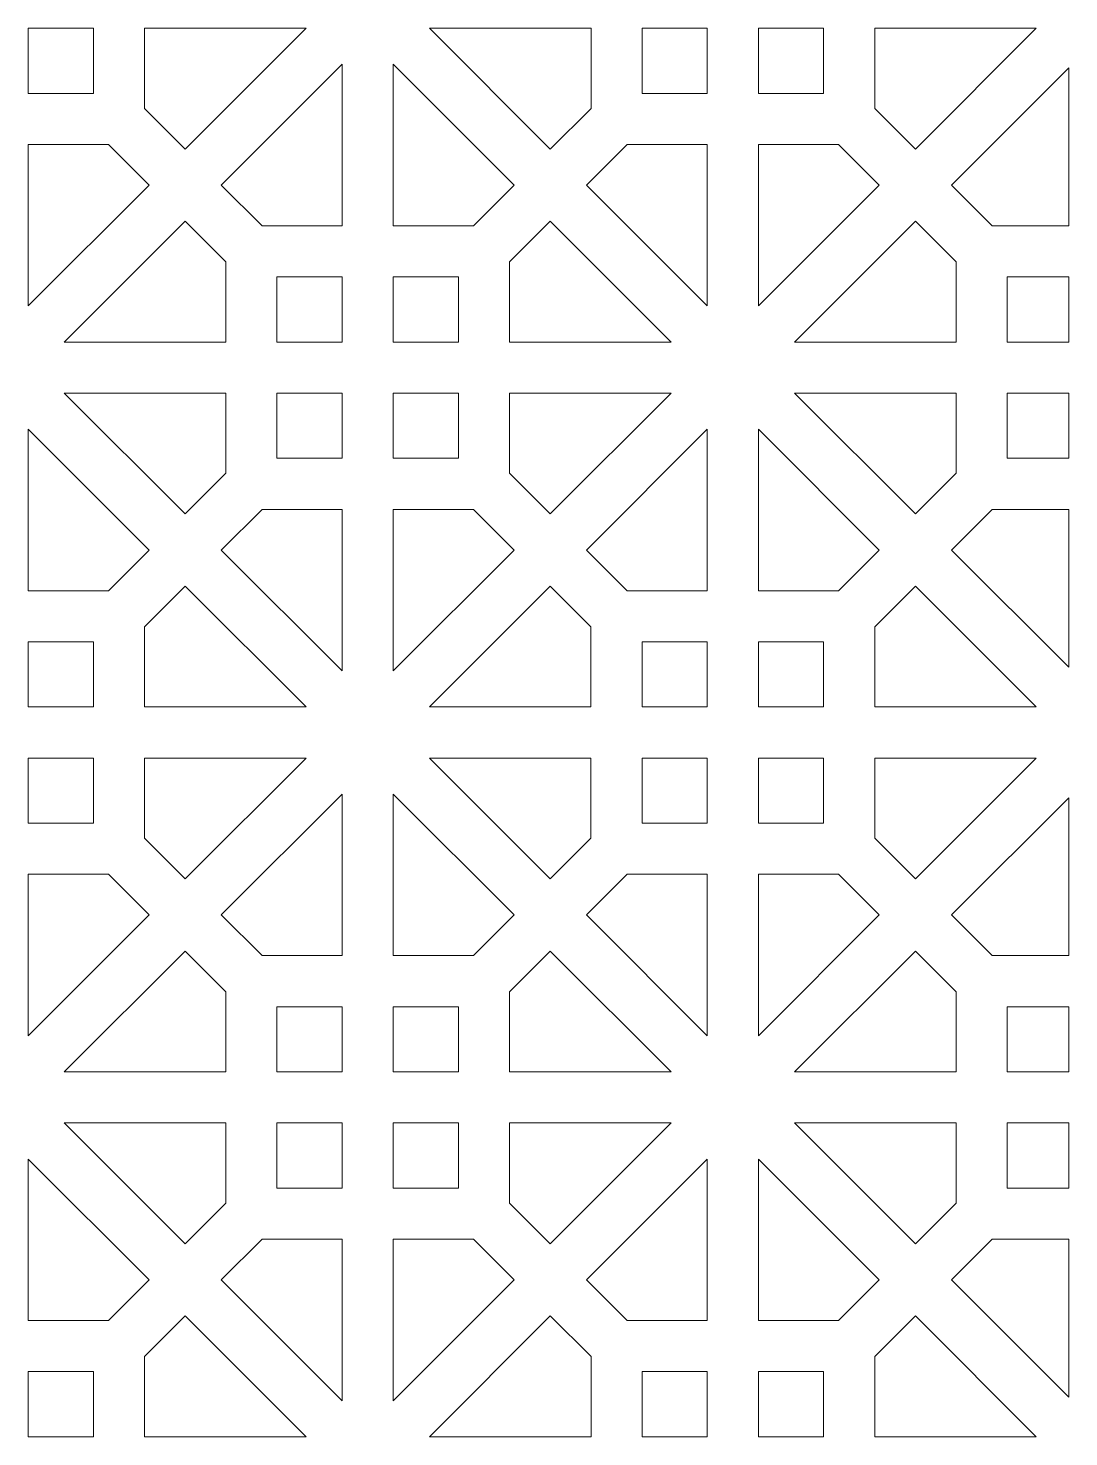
# Model space of a CAD drawing. Header units: centimetres. Extents: x -89 to 89, y -100 to 100.
# Drawn here: x 52 to 88.68, y -1.06 to 48.62 of the extents above; entities that cross this region are included whole.
import ezdxf

# ---------------------------------------------------------------- set-up
doc = ezdxf.new("R2010")
doc.units = ezdxf.units.CM
doc.header["$MEASUREMENT"] = 0
doc.layers.add('layer 1', color=7, linetype='Continuous')

msp = doc.modelspace()

# ---------------------------------------------------------------- linework, layer by layer
at = {"layer": 'layer 1', "color": 177, "lineweight": 9}
for points, knots in [([(54.29855, 48.62094), (54.29855, 48.62094), (51.99853, 48.62094), (51.99853, 48.62094), (51.99853, 48.62094), (51.99853, 48.62094), (51.99916, 46.32117), (51.99916, 46.32117), (51.99916, 46.32117), (51.99916, 46.32117), (54.29919, 46.32117), (54.29919, 46.32117), (54.29919, 46.32117), (54.29919, 46.32117), (54.29855, 48.62094), (54.29855, 48.62094)], [0, 0, 0, 0, 0.2, 0.2, 0.2, 0.2, 0.4, 0.4, 0.4, 0.4, 0.6, 0.6, 0.6, 0.6, 1, 1, 1, 1]), ([(61.79512, 48.62094), (61.79512, 48.62094), (57.5332, 44.35903), (57.5332, 44.35903), (57.5332, 44.35903), (57.5332, 44.35903), (56.09918, 45.79396), (56.09918, 45.79396), (56.09918, 45.79396), (56.09918, 45.79396), (56.09919, 48.62121), (56.09919, 48.62121), (56.09919, 48.62121), (56.09919, 48.62121), (61.79512, 48.62094), (61.79512, 48.62094)], [0, 0, 0, 0, 0.2, 0.2, 0.2, 0.2, 0.4, 0.4, 0.4, 0.4, 0.6, 0.6, 0.6, 0.6, 1, 1, 1, 1]), ([(66.14068, 48.62092), (66.14068, 48.62092), (70.40249, 44.35911), (70.40249, 44.35911), (70.40249, 44.35911), (70.40249, 44.35911), (71.83783, 45.79409), (71.83783, 45.79409), (71.83783, 45.79409), (71.83783, 45.79409), (71.83784, 48.62119), (71.83784, 48.62119), (71.83784, 48.62119), (71.83784, 48.62119), (66.14068, 48.62092), (66.14068, 48.62092)], [0, 0, 0, 0, 0.2, 0.2, 0.2, 0.2, 0.4, 0.4, 0.4, 0.4, 0.6, 0.6, 0.6, 0.6, 1, 1, 1, 1]), ([(73.6372, 48.62092), (73.6372, 48.62092), (75.93722, 48.62092), (75.93722, 48.62092), (75.93722, 48.62092), (75.93722, 48.62092), (75.93786, 46.32123), (75.93786, 46.32123), (75.93786, 46.32123), (75.93786, 46.32123), (73.63784, 46.32123), (73.63784, 46.32123), (73.63784, 46.32123), (73.63784, 46.32123), (73.6372, 48.62092), (73.6372, 48.62092)], [0, 0, 0, 0, 0.2, 0.2, 0.2, 0.2, 0.4, 0.4, 0.4, 0.4, 0.6, 0.6, 0.6, 0.6, 1, 1, 1, 1]), ([(77.73722, 46.32095), (77.73722, 46.32095), (80.0372, 46.32096), (80.0372, 46.32096), (80.0372, 46.32096), (80.0372, 46.32096), (80.03783, 48.62119), (80.03783, 48.62119), (80.03783, 48.62119), (80.03783, 48.62119), (77.73786, 48.62118), (77.73786, 48.62118), (77.73786, 48.62118), (77.73786, 48.62118), (77.73722, 46.32095), (77.73722, 46.32095)], [0, 0, 0, 0, 0.2, 0.2, 0.2, 0.2, 0.4, 0.4, 0.4, 0.4, 0.6, 0.6, 0.6, 0.6, 1, 1, 1, 1]), ([(81.8372, 45.79375), (81.8372, 45.79375), (81.8372, 48.62092), (81.8372, 48.62092), (81.8372, 48.62092), (81.8372, 48.62092), (87.5344, 48.62119), (87.5344, 48.62119), (87.5344, 48.62119), (87.5344, 48.62119), (83.27253, 44.35934), (83.27253, 44.35934), (83.27253, 44.35934), (83.27253, 44.35934), (81.8372, 45.79375), (81.8372, 45.79375)], [0, 0, 0, 0, 0.2, 0.2, 0.2, 0.2, 0.4, 0.4, 0.4, 0.4, 0.6, 0.6, 0.6, 0.6, 1, 1, 1, 1]), ([(63.06786, 47.34813), (63.06786, 47.34813), (63.06788, 41.6516), (63.06788, 41.6516), (63.06788, 41.6516), (63.06788, 41.6516), (60.2413, 41.65187), (60.2413, 41.65187), (60.2413, 41.65187), (60.2413, 41.65187), (58.80664, 43.08653), (58.80664, 43.08653), (58.80664, 43.08653), (58.80664, 43.08653), (63.06786, 47.34813), (63.06786, 47.34813)], [0, 0, 0, 0, 0.2, 0.2, 0.2, 0.2, 0.4, 0.4, 0.4, 0.4, 0.6, 0.6, 0.6, 0.6, 1, 1, 1, 1]), ([(69.12972, 43.08628), (69.12972, 43.08628), (64.86788, 47.34813), (64.86788, 47.34813), (64.86788, 47.34813), (64.86788, 47.34813), (64.86852, 41.65187), (64.86852, 41.65187), (64.86852, 41.65187), (64.86852, 41.65187), (67.69567, 41.65187), (67.69567, 41.65187), (67.69567, 41.65187), (67.69567, 41.65187), (69.12972, 43.08628), (69.12972, 43.08628)], [0, 0, 0, 0, 0.2, 0.2, 0.2, 0.2, 0.4, 0.4, 0.4, 0.4, 0.6, 0.6, 0.6, 0.6, 1, 1, 1, 1]), ([(88.67955, 47.22106), (88.67955, 47.22106), (84.54472, 43.08621), (84.54472, 43.08621), (84.54472, 43.08621), (84.54472, 43.08621), (85.98004, 41.6518), (85.98004, 41.6518), (85.98004, 41.6518), (85.98004, 41.6518), (88.68019, 41.65181), (88.68019, 41.65181), (88.68019, 41.65181), (88.68019, 41.65181), (88.67955, 47.22106), (88.67955, 47.22106)], [0, 0, 0, 0, 0.2, 0.2, 0.2, 0.2, 0.4, 0.4, 0.4, 0.4, 0.6, 0.6, 0.6, 0.6, 1, 1, 1, 1]), ([(51.99855, 38.82437), (51.99855, 38.82437), (51.99853, 44.5209), (51.99853, 44.5209), (51.99853, 44.5209), (51.99853, 44.5209), (54.82639, 44.52117), (54.82639, 44.52117), (54.82639, 44.52117), (54.82639, 44.52117), (56.26105, 43.08651), (56.26105, 43.08651), (56.26105, 43.08651), (56.26105, 43.08651), (51.99855, 38.82437), (51.99855, 38.82437)], [0, 0, 0, 0, 0.2, 0.2, 0.2, 0.2, 0.4, 0.4, 0.4, 0.4, 0.6, 0.6, 0.6, 0.6, 1, 1, 1, 1]), ([(71.67528, 43.08631), (71.67528, 43.08631), (75.93722, 38.82438), (75.93722, 38.82438), (75.93722, 38.82438), (75.93722, 38.82438), (75.93786, 44.52123), (75.93786, 44.52123), (75.93786, 44.52123), (75.93786, 44.52123), (73.11056, 44.52125), (73.11056, 44.52125), (73.11056, 44.52125), (73.11056, 44.52125), (71.67528, 43.08631), (71.67528, 43.08631)], [0, 0, 0, 0, 0.2, 0.2, 0.2, 0.2, 0.4, 0.4, 0.4, 0.4, 0.6, 0.6, 0.6, 0.6, 1, 1, 1, 1]), ([(77.73722, 38.82439), (77.73722, 38.82439), (81.99909, 43.08629), (81.99909, 43.08629), (81.99909, 43.08629), (81.99909, 43.08629), (80.56505, 44.52124), (80.56505, 44.52124), (80.56505, 44.52124), (80.56505, 44.52124), (77.73786, 44.52124), (77.73786, 44.52124), (77.73786, 44.52124), (77.73786, 44.52124), (77.73722, 38.82439), (77.73722, 38.82439)], [0, 0, 0, 0, 0.2, 0.2, 0.2, 0.2, 0.4, 0.4, 0.4, 0.4, 0.6, 0.6, 0.6, 0.6, 1, 1, 1, 1]), ([(53.27129, 37.55156), (53.27129, 37.55156), (57.53321, 41.81347), (57.53321, 41.81347), (57.53321, 41.81347), (57.53321, 41.81347), (58.96851, 40.37908), (58.96851, 40.37908), (58.96851, 40.37908), (58.96851, 40.37908), (58.9685, 37.55183), (58.9685, 37.55183), (58.9685, 37.55183), (58.9685, 37.55183), (53.27129, 37.55156), (53.27129, 37.55156)], [0, 0, 0, 0, 0.2, 0.2, 0.2, 0.2, 0.4, 0.4, 0.4, 0.4, 0.6, 0.6, 0.6, 0.6, 1, 1, 1, 1]), ([(68.96786, 37.55156), (68.96786, 37.55156), (68.96786, 40.37886), (68.96786, 40.37886), (68.96786, 40.37886), (68.96786, 40.37886), (70.40314, 41.81376), (70.40314, 41.81376), (70.40314, 41.81376), (70.40314, 41.81376), (74.66509, 37.55183), (74.66509, 37.55183), (74.66509, 37.55183), (74.66509, 37.55183), (68.96786, 37.55156), (68.96786, 37.55156)], [0, 0, 0, 0, 0.2, 0.2, 0.2, 0.2, 0.4, 0.4, 0.4, 0.4, 0.6, 0.6, 0.6, 0.6, 1, 1, 1, 1]), ([(84.70661, 40.37875), (84.70661, 40.37875), (84.70661, 37.55158), (84.70661, 37.55158), (84.70661, 37.55158), (84.70661, 37.55158), (79.01069, 37.55185), (79.01069, 37.55185), (79.01069, 37.55185), (79.01069, 37.55185), (83.27256, 41.8137), (83.27256, 41.8137), (83.27256, 41.8137), (83.27256, 41.8137), (84.70661, 40.37875), (84.70661, 40.37875)], [0, 0, 0, 0, 0.2, 0.2, 0.2, 0.2, 0.4, 0.4, 0.4, 0.4, 0.6, 0.6, 0.6, 0.6, 1, 1, 1, 1]), ([(60.76786, 37.55156), (60.76786, 37.55156), (63.06788, 37.55156), (63.06788, 37.55156), (63.06788, 37.55156), (63.06788, 37.55156), (63.06853, 39.85187), (63.06853, 39.85187), (63.06853, 39.85187), (63.06853, 39.85187), (60.7685, 39.85187), (60.7685, 39.85187), (60.7685, 39.85187), (60.7685, 39.85187), (60.76786, 37.55156), (60.76786, 37.55156)], [0, 0, 0, 0, 0.2, 0.2, 0.2, 0.2, 0.4, 0.4, 0.4, 0.4, 0.6, 0.6, 0.6, 0.6, 1, 1, 1, 1]), ([(64.86788, 39.8516), (64.86788, 39.8516), (64.86788, 37.55156), (64.86788, 37.55156), (64.86788, 37.55156), (64.86788, 37.55156), (67.16851, 37.55183), (67.16851, 37.55183), (67.16851, 37.55183), (67.16851, 37.55183), (67.1685, 39.85187), (67.1685, 39.85187), (67.1685, 39.85187), (67.1685, 39.85187), (64.86788, 39.8516), (64.86788, 39.8516)], [0, 0, 0, 0, 0.2, 0.2, 0.2, 0.2, 0.4, 0.4, 0.4, 0.4, 0.6, 0.6, 0.6, 0.6, 1, 1, 1, 1]), ([(88.67955, 39.85155), (88.67955, 39.85155), (88.67955, 37.55158), (88.67955, 37.55158), (88.67955, 37.55158), (88.67955, 37.55158), (86.50726, 37.55185), (86.50726, 37.55185), (86.50726, 37.55185), (86.50726, 37.55185), (86.50725, 39.85181), (86.50725, 39.85181), (86.50725, 39.85181), (86.50725, 39.85181), (88.67955, 39.85155), (88.67955, 39.85155)], [0, 0, 0, 0, 0.2, 0.2, 0.2, 0.2, 0.4, 0.4, 0.4, 0.4, 0.6, 0.6, 0.6, 0.6, 1, 1, 1, 1]), ([(53.27134, 35.75156), (53.27134, 35.75156), (57.53315, 31.48975), (57.53315, 31.48975), (57.53315, 31.48975), (57.53315, 31.48975), (58.96849, 32.92473), (58.96849, 32.92473), (58.96849, 32.92473), (58.96849, 32.92473), (58.9685, 35.75183), (58.9685, 35.75183), (58.9685, 35.75183), (58.9685, 35.75183), (53.27134, 35.75156), (53.27134, 35.75156)], [0, 0, 0, 0, 0.2, 0.2, 0.2, 0.2, 0.4, 0.4, 0.4, 0.4, 0.6, 0.6, 0.6, 0.6, 1, 1, 1, 1]), ([(60.76786, 35.75156), (60.76786, 35.75156), (63.06788, 35.75156), (63.06788, 35.75156), (63.06788, 35.75156), (63.06788, 35.75156), (63.06852, 33.45187), (63.06852, 33.45187), (63.06852, 33.45187), (63.06852, 33.45187), (60.7685, 33.45187), (60.7685, 33.45187), (60.7685, 33.45187), (60.7685, 33.45187), (60.76786, 35.75156), (60.76786, 35.75156)], [0, 0, 0, 0, 0.2, 0.2, 0.2, 0.2, 0.4, 0.4, 0.4, 0.4, 0.6, 0.6, 0.6, 0.6, 1, 1, 1, 1]), ([(64.86788, 33.45159), (64.86788, 33.45159), (67.16786, 33.4516), (67.16786, 33.4516), (67.16786, 33.4516), (67.16786, 33.4516), (67.16849, 35.75183), (67.16849, 35.75183), (67.16849, 35.75183), (67.16849, 35.75183), (64.86852, 35.75182), (64.86852, 35.75182), (64.86852, 35.75182), (64.86852, 35.75182), (64.86788, 33.45159), (64.86788, 33.45159)], [0, 0, 0, 0, 0.2, 0.2, 0.2, 0.2, 0.4, 0.4, 0.4, 0.4, 0.6, 0.6, 0.6, 0.6, 1, 1, 1, 1]), ([(68.96786, 32.92439), (68.96786, 32.92439), (68.96786, 35.75156), (68.96786, 35.75156), (68.96786, 35.75156), (68.96786, 35.75156), (74.66506, 35.75183), (74.66506, 35.75183), (74.66506, 35.75183), (74.66506, 35.75183), (70.40319, 31.48998), (70.40319, 31.48998), (70.40319, 31.48998), (70.40319, 31.48998), (68.96786, 32.92439), (68.96786, 32.92439)], [0, 0, 0, 0, 0.2, 0.2, 0.2, 0.2, 0.4, 0.4, 0.4, 0.4, 0.6, 0.6, 0.6, 0.6, 1, 1, 1, 1]), ([(84.70661, 35.75158), (84.70661, 35.75158), (84.70661, 32.92428), (84.70661, 32.92428), (84.70661, 32.92428), (84.70661, 32.92428), (83.27261, 31.48992), (83.27261, 31.48992), (83.27261, 31.48992), (83.27261, 31.48992), (79.01066, 35.75185), (79.01066, 35.75185), (79.01066, 35.75185), (79.01066, 35.75185), (84.70661, 35.75158), (84.70661, 35.75158)], [0, 0, 0, 0, 0.2, 0.2, 0.2, 0.2, 0.4, 0.4, 0.4, 0.4, 0.6, 0.6, 0.6, 0.6, 1, 1, 1, 1]), ([(88.67954, 35.75158), (88.67954, 35.75158), (88.67955, 33.45156), (88.67955, 33.45156), (88.67955, 33.45156), (88.67955, 33.45156), (86.50725, 33.45181), (86.50725, 33.45181), (86.50725, 33.45181), (86.50725, 33.45181), (86.50724, 35.75185), (86.50724, 35.75185), (86.50724, 35.75185), (86.50724, 35.75185), (88.67954, 35.75158), (88.67954, 35.75158)], [0, 0, 0, 0, 0.2, 0.2, 0.2, 0.2, 0.4, 0.4, 0.4, 0.4, 0.6, 0.6, 0.6, 0.6, 1, 1, 1, 1]), ([(56.26036, 30.21694), (56.26036, 30.21694), (51.99852, 34.47879), (51.99852, 34.47879), (51.99852, 34.47879), (51.99852, 34.47879), (51.99916, 28.78253), (51.99916, 28.78253), (51.99916, 28.78253), (51.99916, 28.78253), (54.82631, 28.78253), (54.82631, 28.78253), (54.82631, 28.78253), (54.82631, 28.78253), (56.26036, 30.21694), (56.26036, 30.21694)], [0, 0, 0, 0, 0.2, 0.2, 0.2, 0.2, 0.4, 0.4, 0.4, 0.4, 0.6, 0.6, 0.6, 0.6, 1, 1, 1, 1]), ([(75.93725, 34.47875), (75.93725, 34.47875), (71.67538, 30.21685), (71.67538, 30.21685), (71.67538, 30.21685), (71.67538, 30.21685), (73.1107, 28.78244), (73.1107, 28.78244), (73.1107, 28.78244), (73.1107, 28.78244), (75.93789, 28.78244), (75.93789, 28.78244), (75.93789, 28.78244), (75.93789, 28.78244), (75.93725, 34.47875), (75.93725, 34.47875)], [0, 0, 0, 0, 0.2, 0.2, 0.2, 0.2, 0.4, 0.4, 0.4, 0.4, 0.6, 0.6, 0.6, 0.6, 1, 1, 1, 1]), ([(81.99919, 30.21683), (81.99919, 30.21683), (77.73725, 34.47876), (77.73725, 34.47876), (77.73725, 34.47876), (77.73725, 34.47876), (77.73789, 28.78245), (77.73789, 28.78245), (77.73789, 28.78245), (77.73789, 28.78245), (80.56519, 28.78243), (80.56519, 28.78243), (80.56519, 28.78243), (80.56519, 28.78243), (81.99919, 30.21683), (81.99919, 30.21683)], [0, 0, 0, 0, 0.2, 0.2, 0.2, 0.2, 0.4, 0.4, 0.4, 0.4, 0.6, 0.6, 0.6, 0.6, 1, 1, 1, 1]), ([(58.80594, 30.21695), (58.80594, 30.21695), (63.06788, 25.95502), (63.06788, 25.95502), (63.06788, 25.95502), (63.06788, 25.95502), (63.06852, 31.65187), (63.06852, 31.65187), (63.06852, 31.65187), (63.06852, 31.65187), (60.24122, 31.65189), (60.24122, 31.65189), (60.24122, 31.65189), (60.24122, 31.65189), (58.80594, 30.21695), (58.80594, 30.21695)], [0, 0, 0, 0, 0.2, 0.2, 0.2, 0.2, 0.4, 0.4, 0.4, 0.4, 0.6, 0.6, 0.6, 0.6, 1, 1, 1, 1]), ([(64.86788, 25.95503), (64.86788, 25.95503), (69.12975, 30.21693), (69.12975, 30.21693), (69.12975, 30.21693), (69.12975, 30.21693), (67.69571, 31.65188), (67.69571, 31.65188), (67.69571, 31.65188), (67.69571, 31.65188), (64.86852, 31.65188), (64.86852, 31.65188), (64.86852, 31.65188), (64.86852, 31.65188), (64.86788, 25.95503), (64.86788, 25.95503)], [0, 0, 0, 0, 0.2, 0.2, 0.2, 0.2, 0.4, 0.4, 0.4, 0.4, 0.6, 0.6, 0.6, 0.6, 1, 1, 1, 1]), ([(88.67955, 31.65155), (88.67955, 31.65155), (88.67955, 26.08206), (88.67955, 26.08206), (88.67955, 26.08206), (88.67955, 26.08206), (84.54539, 30.21713), (84.54539, 30.21713), (84.54539, 30.21713), (84.54539, 30.21713), (85.98008, 31.65181), (85.98008, 31.65181), (85.98008, 31.65181), (85.98008, 31.65181), (88.67955, 31.65155), (88.67955, 31.65155)], [0, 0, 0, 0, 0.2, 0.2, 0.2, 0.2, 0.4, 0.4, 0.4, 0.4, 0.6, 0.6, 0.6, 0.6, 1, 1, 1, 1]), ([(56.0985, 24.68222), (56.0985, 24.68222), (56.0985, 27.50952), (56.0985, 27.50952), (56.0985, 27.50952), (56.0985, 27.50952), (57.53378, 28.94442), (57.53378, 28.94442), (57.53378, 28.94442), (57.53378, 28.94442), (61.79573, 24.68249), (61.79573, 24.68249), (61.79573, 24.68249), (61.79573, 24.68249), (56.0985, 24.68222), (56.0985, 24.68222)], [0, 0, 0, 0, 0.2, 0.2, 0.2, 0.2, 0.4, 0.4, 0.4, 0.4, 0.6, 0.6, 0.6, 0.6, 1, 1, 1, 1]), ([(71.83727, 27.50939), (71.83727, 27.50939), (71.83727, 24.68222), (71.83727, 24.68222), (71.83727, 24.68222), (71.83727, 24.68222), (66.14135, 24.68249), (66.14135, 24.68249), (66.14135, 24.68249), (66.14135, 24.68249), (70.40322, 28.94434), (70.40322, 28.94434), (70.40322, 28.94434), (70.40322, 28.94434), (71.83727, 27.50939), (71.83727, 27.50939)], [0, 0, 0, 0, 0.2, 0.2, 0.2, 0.2, 0.4, 0.4, 0.4, 0.4, 0.6, 0.6, 0.6, 0.6, 1, 1, 1, 1]), ([(87.53379, 24.68222), (87.53379, 24.68222), (83.27198, 28.94403), (83.27198, 28.94403), (83.27198, 28.94403), (83.27198, 28.94403), (81.83792, 27.50959), (81.83792, 27.50959), (81.83792, 27.50959), (81.83792, 27.50959), (81.83791, 24.68249), (81.83791, 24.68249), (81.83791, 24.68249), (81.83791, 24.68249), (87.53379, 24.68222), (87.53379, 24.68222)], [0, 0, 0, 0, 0.2, 0.2, 0.2, 0.2, 0.4, 0.4, 0.4, 0.4, 0.6, 0.6, 0.6, 0.6, 1, 1, 1, 1]), ([(51.99852, 26.98226), (51.99852, 26.98226), (51.99852, 24.68222), (51.99852, 24.68222), (51.99852, 24.68222), (51.99852, 24.68222), (54.29915, 24.68249), (54.29915, 24.68249), (54.29915, 24.68249), (54.29915, 24.68249), (54.29914, 26.98253), (54.29914, 26.98253), (54.29914, 26.98253), (54.29914, 26.98253), (51.99852, 26.98226), (51.99852, 26.98226)], [0, 0, 0, 0, 0.2, 0.2, 0.2, 0.2, 0.4, 0.4, 0.4, 0.4, 0.6, 0.6, 0.6, 0.6, 1, 1, 1, 1]), ([(75.93725, 26.98219), (75.93725, 26.98219), (73.63727, 26.98218), (73.63727, 26.98218), (73.63727, 26.98218), (73.63727, 26.98218), (73.63792, 24.68249), (73.63792, 24.68249), (73.63792, 24.68249), (73.63792, 24.68249), (75.93789, 24.6825), (75.93789, 24.6825), (75.93789, 24.6825), (75.93789, 24.6825), (75.93725, 26.98219), (75.93725, 26.98219)], [0, 0, 0, 0, 0.2, 0.2, 0.2, 0.2, 0.4, 0.4, 0.4, 0.4, 0.6, 0.6, 0.6, 0.6, 1, 1, 1, 1]), ([(80.03727, 24.68222), (80.03727, 24.68222), (77.73725, 24.68222), (77.73725, 24.68222), (77.73725, 24.68222), (77.73725, 24.68222), (77.73789, 26.98245), (77.73789, 26.98245), (77.73789, 26.98245), (77.73789, 26.98245), (80.03791, 26.98245), (80.03791, 26.98245), (80.03791, 26.98245), (80.03791, 26.98245), (80.03727, 24.68222), (80.03727, 24.68222)], [0, 0, 0, 0, 0.2, 0.2, 0.2, 0.2, 0.4, 0.4, 0.4, 0.4, 0.6, 0.6, 0.6, 0.6, 1, 1, 1, 1]), ([(51.99852, 20.58225), (51.99852, 20.58225), (54.2985, 20.58226), (54.2985, 20.58226), (54.2985, 20.58226), (54.2985, 20.58226), (54.29913, 22.88249), (54.29913, 22.88249), (54.29913, 22.88249), (54.29913, 22.88249), (51.99916, 22.88248), (51.99916, 22.88248), (51.99916, 22.88248), (51.99916, 22.88248), (51.99852, 20.58225), (51.99852, 20.58225)], [0, 0, 0, 0, 0.2, 0.2, 0.2, 0.2, 0.4, 0.4, 0.4, 0.4, 0.6, 0.6, 0.6, 0.6, 1, 1, 1, 1]), ([(56.0985, 20.05505), (56.0985, 20.05505), (56.0985, 22.88222), (56.0985, 22.88222), (56.0985, 22.88222), (56.0985, 22.88222), (61.7957, 22.88249), (61.7957, 22.88249), (61.7957, 22.88249), (61.7957, 22.88249), (57.53383, 18.62064), (57.53383, 18.62064), (57.53383, 18.62064), (57.53383, 18.62064), (56.0985, 20.05505), (56.0985, 20.05505)], [0, 0, 0, 0, 0.2, 0.2, 0.2, 0.2, 0.4, 0.4, 0.4, 0.4, 0.6, 0.6, 0.6, 0.6, 1, 1, 1, 1]), ([(71.83727, 22.88222), (71.83727, 22.88222), (71.83727, 20.05492), (71.83727, 20.05492), (71.83727, 20.05492), (71.83727, 20.05492), (70.40327, 18.62056), (70.40327, 18.62056), (70.40327, 18.62056), (70.40327, 18.62056), (66.14132, 22.88249), (66.14132, 22.88249), (66.14132, 22.88249), (66.14132, 22.88249), (71.83727, 22.88222), (71.83727, 22.88222)], [0, 0, 0, 0, 0.2, 0.2, 0.2, 0.2, 0.4, 0.4, 0.4, 0.4, 0.6, 0.6, 0.6, 0.6, 1, 1, 1, 1]), ([(75.93725, 20.58218), (75.93725, 20.58218), (75.93725, 22.88222), (75.93725, 22.88222), (75.93725, 22.88222), (75.93725, 22.88222), (73.6379, 22.88249), (73.6379, 22.88249), (73.6379, 22.88249), (73.6379, 22.88249), (73.63791, 20.58245), (73.63791, 20.58245), (73.63791, 20.58245), (73.63791, 20.58245), (75.93725, 20.58218), (75.93725, 20.58218)], [0, 0, 0, 0, 0.2, 0.2, 0.2, 0.2, 0.4, 0.4, 0.4, 0.4, 0.6, 0.6, 0.6, 0.6, 1, 1, 1, 1]), ([(80.03727, 22.88222), (80.03727, 22.88222), (77.73725, 22.88222), (77.73725, 22.88222), (77.73725, 22.88222), (77.73725, 22.88222), (77.73788, 20.58245), (77.73788, 20.58245), (77.73788, 20.58245), (77.73788, 20.58245), (80.03791, 20.58245), (80.03791, 20.58245), (80.03791, 20.58245), (80.03791, 20.58245), (80.03727, 22.88222), (80.03727, 22.88222)], [0, 0, 0, 0, 0.2, 0.2, 0.2, 0.2, 0.4, 0.4, 0.4, 0.4, 0.6, 0.6, 0.6, 0.6, 1, 1, 1, 1]), ([(83.27192, 18.62031), (83.27192, 18.62031), (81.83726, 20.05497), (81.83726, 20.05497), (81.83726, 20.05497), (81.83726, 20.05497), (81.83791, 22.88249), (81.83791, 22.88249), (81.83791, 22.88249), (81.83791, 22.88249), (87.53443, 22.88249), (87.53443, 22.88249), (87.53443, 22.88249), (87.53443, 22.88249), (83.27192, 18.62031), (83.27192, 18.62031)], [0, 0, 0, 0, 0.2, 0.2, 0.2, 0.2, 0.4, 0.4, 0.4, 0.4, 0.6, 0.6, 0.6, 0.6, 1, 1, 1, 1]), ([(63.06789, 21.60941), (63.06789, 21.60941), (58.80602, 17.34751), (58.80602, 17.34751), (58.80602, 17.34751), (58.80602, 17.34751), (60.24134, 15.9131), (60.24134, 15.9131), (60.24134, 15.9131), (60.24134, 15.9131), (63.06853, 15.9131), (63.06853, 15.9131), (63.06853, 15.9131), (63.06853, 15.9131), (63.06789, 21.60941), (63.06789, 21.60941)], [0, 0, 0, 0, 0.2, 0.2, 0.2, 0.2, 0.4, 0.4, 0.4, 0.4, 0.6, 0.6, 0.6, 0.6, 1, 1, 1, 1]), ([(69.12983, 17.34749), (69.12983, 17.34749), (64.86789, 21.60942), (64.86789, 21.60942), (64.86789, 21.60942), (64.86789, 21.60942), (64.86853, 15.91311), (64.86853, 15.91311), (64.86853, 15.91311), (64.86853, 15.91311), (67.69583, 15.91309), (67.69583, 15.91309), (67.69583, 15.91309), (67.69583, 15.91309), (69.12983, 17.34749), (69.12983, 17.34749)], [0, 0, 0, 0, 0.2, 0.2, 0.2, 0.2, 0.4, 0.4, 0.4, 0.4, 0.6, 0.6, 0.6, 0.6, 1, 1, 1, 1]), ([(85.97939, 15.91288), (85.97939, 15.91288), (88.67955, 15.91291), (88.67955, 15.91291), (88.67955, 15.91291), (88.67955, 15.91291), (88.68019, 21.48265), (88.68019, 21.48265), (88.68019, 21.48265), (88.68019, 21.48265), (84.54537, 17.34781), (84.54537, 17.34781), (84.54537, 17.34781), (84.54537, 17.34781), (85.97939, 15.91288), (85.97939, 15.91288)], [0, 0, 0, 0, 0.2, 0.2, 0.2, 0.2, 0.4, 0.4, 0.4, 0.4, 0.6, 0.6, 0.6, 0.6, 1, 1, 1, 1]), ([(51.99852, 13.08569), (51.99852, 13.08569), (56.26039, 17.34759), (56.26039, 17.34759), (56.26039, 17.34759), (56.26039, 17.34759), (54.82635, 18.78254), (54.82635, 18.78254), (54.82635, 18.78254), (54.82635, 18.78254), (51.99916, 18.78254), (51.99916, 18.78254), (51.99916, 18.78254), (51.99916, 18.78254), (51.99852, 13.08569), (51.99852, 13.08569)], [0, 0, 0, 0, 0.2, 0.2, 0.2, 0.2, 0.4, 0.4, 0.4, 0.4, 0.6, 0.6, 0.6, 0.6, 1, 1, 1, 1]), ([(71.67541, 17.3475), (71.67541, 17.3475), (75.93725, 13.08565), (75.93725, 13.08565), (75.93725, 13.08565), (75.93725, 13.08565), (75.93789, 18.78245), (75.93789, 18.78245), (75.93789, 18.78245), (75.93789, 18.78245), (73.11074, 18.78245), (73.11074, 18.78245), (73.11074, 18.78245), (73.11074, 18.78245), (71.67541, 17.3475), (71.67541, 17.3475)], [0, 0, 0, 0, 0.2, 0.2, 0.2, 0.2, 0.4, 0.4, 0.4, 0.4, 0.6, 0.6, 0.6, 0.6, 1, 1, 1, 1]), ([(77.73725, 18.78218), (77.73725, 18.78218), (80.56447, 18.78218), (80.56447, 18.78218), (80.56447, 18.78218), (80.56447, 18.78218), (81.99976, 17.3478), (81.99976, 17.3478), (81.99976, 17.3478), (81.99976, 17.3478), (81.99977, 17.34779), (81.99977, 17.34779), (81.99977, 17.34779), (81.99977, 17.34779), (81.987, 17.33502), (81.987, 17.33502), (81.987, 17.33502), (81.987, 17.33502), (77.73792, 13.08593), (77.73792, 13.08593), (77.73792, 13.08593), (77.73792, 13.08593), (77.73725, 18.78218), (77.73725, 18.78218)], [0, 0, 0, 0, 0.14285714, 0.14285714, 0.14285714, 0.14285714, 0.28571429, 0.28571429, 0.28571429, 0.28571429, 0.42857143, 0.42857143, 0.42857143, 0.42857143, 0.57142857, 0.57142857, 0.57142857, 0.57142857, 0.71428571, 0.71428571, 0.71428571, 0.71428571, 1, 1, 1, 1]), ([(58.96791, 14.64005), (58.96791, 14.64005), (58.96791, 11.81288), (58.96791, 11.81288), (58.96791, 11.81288), (58.96791, 11.81288), (53.27199, 11.81315), (53.27199, 11.81315), (53.27199, 11.81315), (53.27199, 11.81315), (57.53386, 16.075), (57.53386, 16.075), (57.53386, 16.075), (57.53386, 16.075), (58.96791, 14.64005), (58.96791, 14.64005)], [0, 0, 0, 0, 0.2, 0.2, 0.2, 0.2, 0.4, 0.4, 0.4, 0.4, 0.6, 0.6, 0.6, 0.6, 1, 1, 1, 1]), ([(74.66443, 11.81288), (74.66443, 11.81288), (70.40262, 16.07469), (70.40262, 16.07469), (70.40262, 16.07469), (70.40262, 16.07469), (68.96856, 14.64025), (68.96856, 14.64025), (68.96856, 14.64025), (68.96856, 14.64025), (68.96855, 11.81315), (68.96855, 11.81315), (68.96855, 11.81315), (68.96855, 11.81315), (74.66443, 11.81288), (74.66443, 11.81288)], [0, 0, 0, 0, 0.2, 0.2, 0.2, 0.2, 0.4, 0.4, 0.4, 0.4, 0.6, 0.6, 0.6, 0.6, 1, 1, 1, 1]), ([(79.01002, 11.81284), (79.01002, 11.81284), (83.27194, 16.07475), (83.27194, 16.07475), (83.27194, 16.07475), (83.27194, 16.07475), (84.70724, 14.64036), (84.70724, 14.64036), (84.70724, 14.64036), (84.70724, 14.64036), (84.70723, 11.81311), (84.70723, 11.81311), (84.70723, 11.81311), (84.70723, 11.81311), (79.01002, 11.81284), (79.01002, 11.81284)], [0, 0, 0, 0, 0.2, 0.2, 0.2, 0.2, 0.4, 0.4, 0.4, 0.4, 0.6, 0.6, 0.6, 0.6, 1, 1, 1, 1]), ([(63.06789, 14.11285), (63.06789, 14.11285), (60.76791, 14.11284), (60.76791, 14.11284), (60.76791, 14.11284), (60.76791, 14.11284), (60.76856, 11.81315), (60.76856, 11.81315), (60.76856, 11.81315), (60.76856, 11.81315), (63.06853, 11.81316), (63.06853, 11.81316), (63.06853, 11.81316), (63.06853, 11.81316), (63.06789, 14.11285), (63.06789, 14.11285)], [0, 0, 0, 0, 0.2, 0.2, 0.2, 0.2, 0.4, 0.4, 0.4, 0.4, 0.6, 0.6, 0.6, 0.6, 1, 1, 1, 1]), ([(67.16791, 11.81288), (67.16791, 11.81288), (64.86789, 11.81288), (64.86789, 11.81288), (64.86789, 11.81288), (64.86789, 11.81288), (64.86853, 14.11311), (64.86853, 14.11311), (64.86853, 14.11311), (64.86853, 14.11311), (67.16855, 14.11311), (67.16855, 14.11311), (67.16855, 14.11311), (67.16855, 14.11311), (67.16791, 11.81288), (67.16791, 11.81288)], [0, 0, 0, 0, 0.2, 0.2, 0.2, 0.2, 0.4, 0.4, 0.4, 0.4, 0.6, 0.6, 0.6, 0.6, 1, 1, 1, 1]), ([(88.67955, 14.11288), (88.67955, 14.11288), (88.67955, 11.81282), (88.67955, 11.81282), (88.67955, 11.81282), (88.67955, 11.81282), (86.50723, 11.81311), (86.50723, 11.81311), (86.50723, 11.81311), (86.50723, 11.81311), (86.50723, 14.11315), (86.50723, 14.11315), (86.50723, 14.11315), (86.50723, 14.11315), (86.51723, 14.11315), (86.51723, 14.11315), (86.51723, 14.11315), (86.51723, 14.11315), (88.67955, 14.11288), (88.67955, 14.11288)], [0, 0, 0, 0, 0.16666667, 0.16666667, 0.16666667, 0.16666667, 0.33333333, 0.33333333, 0.33333333, 0.33333333, 0.5, 0.5, 0.5, 0.5, 0.66666667, 0.66666667, 0.66666667, 0.66666667, 1, 1, 1, 1]), ([(58.96791, 10.01288), (58.96791, 10.01288), (58.96791, 7.18558), (58.96791, 7.18558), (58.96791, 7.18558), (58.96791, 7.18558), (57.53391, 5.75122), (57.53391, 5.75122), (57.53391, 5.75122), (57.53391, 5.75122), (53.27196, 10.01315), (53.27196, 10.01315), (53.27196, 10.01315), (53.27196, 10.01315), (58.96791, 10.01288), (58.96791, 10.01288)], [0, 0, 0, 0, 0.2, 0.2, 0.2, 0.2, 0.4, 0.4, 0.4, 0.4, 0.6, 0.6, 0.6, 0.6, 1, 1, 1, 1]), ([(63.06789, 7.71284), (63.06789, 7.71284), (63.06789, 10.01288), (63.06789, 10.01288), (63.06789, 10.01288), (63.06789, 10.01288), (60.76854, 10.01315), (60.76854, 10.01315), (60.76854, 10.01315), (60.76854, 10.01315), (60.76855, 7.71311), (60.76855, 7.71311), (60.76855, 7.71311), (60.76855, 7.71311), (63.06789, 7.71284), (63.06789, 7.71284)], [0, 0, 0, 0, 0.2, 0.2, 0.2, 0.2, 0.4, 0.4, 0.4, 0.4, 0.6, 0.6, 0.6, 0.6, 1, 1, 1, 1]), ([(67.16791, 10.01288), (67.16791, 10.01288), (64.86789, 10.01288), (64.86789, 10.01288), (64.86789, 10.01288), (64.86789, 10.01288), (64.86852, 7.71311), (64.86852, 7.71311), (64.86852, 7.71311), (64.86852, 7.71311), (67.16855, 7.71311), (67.16855, 7.71311), (67.16855, 7.71311), (67.16855, 7.71311), (67.16791, 10.01288), (67.16791, 10.01288)], [0, 0, 0, 0, 0.2, 0.2, 0.2, 0.2, 0.4, 0.4, 0.4, 0.4, 0.6, 0.6, 0.6, 0.6, 1, 1, 1, 1]), ([(74.66448, 10.01288), (74.66448, 10.01288), (70.40256, 5.75097), (70.40256, 5.75097), (70.40256, 5.75097), (70.40256, 5.75097), (68.96854, 7.1859), (68.96854, 7.1859), (68.96854, 7.1859), (68.96854, 7.1859), (68.96855, 10.01315), (68.96855, 10.01315), (68.96855, 10.01315), (68.96855, 10.01315), (74.66448, 10.01288), (74.66448, 10.01288)], [0, 0, 0, 0, 0.2, 0.2, 0.2, 0.2, 0.4, 0.4, 0.4, 0.4, 0.6, 0.6, 0.6, 0.6, 1, 1, 1, 1]), ([(79.01007, 10.01284), (79.01007, 10.01284), (83.27188, 5.75103), (83.27188, 5.75103), (83.27188, 5.75103), (83.27188, 5.75103), (84.70722, 7.18601), (84.70722, 7.18601), (84.70722, 7.18601), (84.70722, 7.18601), (84.70723, 10.01311), (84.70723, 10.01311), (84.70723, 10.01311), (84.70723, 10.01311), (79.01007, 10.01284), (79.01007, 10.01284)], [0, 0, 0, 0, 0.2, 0.2, 0.2, 0.2, 0.4, 0.4, 0.4, 0.4, 0.6, 0.6, 0.6, 0.6, 1, 1, 1, 1]), ([(88.67955, 7.71288), (88.67955, 7.71288), (86.50659, 7.71288), (86.50659, 7.71288), (86.50659, 7.71288), (86.50659, 7.71288), (86.50723, 10.01311), (86.50723, 10.01311), (86.50723, 10.01311), (86.50723, 10.01311), (88.6802, 10.01311), (88.6802, 10.01311)], [0, 0, 0, 0, 0.25, 0.25, 0.25, 0.25, 0.5, 0.5, 0.5, 0.5, 1, 1, 1, 1]), ([(88.67955, 7.71288), (88.67955, 7.71288), (86.50659, 7.71288), (86.50659, 7.71288), (86.50659, 7.71288), (86.50659, 7.71288), (86.50723, 10.01311), (86.50723, 10.01311), (86.50723, 10.01311), (86.50723, 10.01311), (88.6802, 10.01311), (88.6802, 10.01311)], [0, 0, 0, 0, 0.25, 0.25, 0.25, 0.25, 0.5, 0.5, 0.5, 0.5, 1, 1, 1, 1]), ([(88.67956, 10.01284), (88.67956, 10.01284), (88.67955, 7.71288), (88.67955, 7.71288), (88.67955, 7.71288), (88.67955, 7.71288), (86.50723, 7.71315), (86.50723, 7.71315), (86.50723, 7.71315), (86.50723, 7.71315), (86.50723, 10.01311), (86.50723, 10.01311), (86.50723, 10.01311), (86.50723, 10.01311), (88.67956, 10.01284), (88.67956, 10.01284)], [0, 0, 0, 0, 0.2, 0.2, 0.2, 0.2, 0.4, 0.4, 0.4, 0.4, 0.6, 0.6, 0.6, 0.6, 1, 1, 1, 1]), ([(56.26049, 4.47813), (56.26049, 4.47813), (51.99855, 8.74006), (51.99855, 8.74006), (51.99855, 8.74006), (51.99855, 8.74006), (51.99919, 3.04375), (51.99919, 3.04375), (51.99919, 3.04375), (51.99919, 3.04375), (54.82649, 3.04373), (54.82649, 3.04373), (54.82649, 3.04373), (54.82649, 3.04373), (56.26049, 4.47813), (56.26049, 4.47813)], [0, 0, 0, 0, 0.2, 0.2, 0.2, 0.2, 0.4, 0.4, 0.4, 0.4, 0.6, 0.6, 0.6, 0.6, 1, 1, 1, 1]), ([(75.93723, 8.74007), (75.93723, 8.74007), (75.93725, 3.04354), (75.93725, 3.04354), (75.93725, 3.04354), (75.93725, 3.04354), (73.11067, 3.04381), (73.11067, 3.04381), (73.11067, 3.04381), (73.11067, 3.04381), (71.67601, 4.47847), (71.67601, 4.47847), (71.67601, 4.47847), (71.67601, 4.47847), (75.93723, 8.74007), (75.93723, 8.74007)], [0, 0, 0, 0, 0.2, 0.2, 0.2, 0.2, 0.4, 0.4, 0.4, 0.4, 0.6, 0.6, 0.6, 0.6, 1, 1, 1, 1]), ([(81.99973, 4.47849), (81.99973, 4.47849), (77.73725, 8.74007), (77.73725, 8.74007), (77.73725, 8.74007), (77.73725, 8.74007), (77.73789, 3.04381), (77.73789, 3.04381), (77.73789, 3.04381), (77.73789, 3.04381), (80.56504, 3.04381), (80.56504, 3.04381), (80.56504, 3.04381), (80.56504, 3.04381), (81.99973, 4.47849), (81.99973, 4.47849)], [0, 0, 0, 0, 0.2, 0.2, 0.2, 0.2, 0.4, 0.4, 0.4, 0.4, 0.6, 0.6, 0.6, 0.6, 1, 1, 1, 1]), ([(58.80605, 4.47816), (58.80605, 4.47816), (63.06789, 0.21631), (63.06789, 0.21631), (63.06789, 0.21631), (63.06789, 0.21631), (63.06853, 5.91311), (63.06853, 5.91311), (63.06853, 5.91311), (63.06853, 5.91311), (60.24138, 5.91311), (60.24138, 5.91311), (60.24138, 5.91311), (60.24138, 5.91311), (58.80605, 4.47816), (58.80605, 4.47816)], [0, 0, 0, 0, 0.2, 0.2, 0.2, 0.2, 0.4, 0.4, 0.4, 0.4, 0.6, 0.6, 0.6, 0.6, 1, 1, 1, 1]), ([(64.86791, 0.21631), (64.86791, 0.21631), (64.86789, 5.91284), (64.86789, 5.91284), (64.86789, 5.91284), (64.86789, 5.91284), (67.69575, 5.91311), (67.69575, 5.91311), (67.69575, 5.91311), (67.69575, 5.91311), (69.13041, 4.47845), (69.13041, 4.47845), (69.13041, 4.47845), (69.13041, 4.47845), (64.86791, 0.21631), (64.86791, 0.21631)], [0, 0, 0, 0, 0.2, 0.2, 0.2, 0.2, 0.4, 0.4, 0.4, 0.4, 0.6, 0.6, 0.6, 0.6, 1, 1, 1, 1]), ([(88.67955, 5.9129), (88.67955, 5.9129), (88.67955, 0.34339), (88.67955, 0.34339), (88.67955, 0.34339), (88.67955, 0.34339), (84.54531, 4.4785), (84.54531, 4.4785), (84.54531, 4.4785), (84.54531, 4.4785), (85.97995, 5.91317), (85.97995, 5.91317), (85.97995, 5.91317), (85.97995, 5.91317), (85.98995, 5.91317), (85.98995, 5.91317), (85.98995, 5.91317), (85.98995, 5.91317), (88.67955, 5.9129), (88.67955, 5.9129)], [0, 0, 0, 0, 0.16666667, 0.16666667, 0.16666667, 0.16666667, 0.33333333, 0.33333333, 0.33333333, 0.33333333, 0.5, 0.5, 0.5, 0.5, 0.66666667, 0.66666667, 0.66666667, 0.66666667, 1, 1, 1, 1]), ([(61.79509, -1.05648), (61.79509, -1.05648), (57.53328, 3.20533), (57.53328, 3.20533), (57.53328, 3.20533), (57.53328, 3.20533), (56.09922, 1.77089), (56.09922, 1.77089), (56.09922, 1.77089), (56.09922, 1.77089), (56.09921, -1.05621), (56.09921, -1.05621), (56.09921, -1.05621), (56.09921, -1.05621), (61.79509, -1.05648), (61.79509, -1.05648)], [0, 0, 0, 0, 0.2, 0.2, 0.2, 0.2, 0.4, 0.4, 0.4, 0.4, 0.6, 0.6, 0.6, 0.6, 1, 1, 1, 1]), ([(66.14066, -1.0565), (66.14066, -1.0565), (70.40258, 3.20541), (70.40258, 3.20541), (70.40258, 3.20541), (70.40258, 3.20541), (71.83788, 1.77102), (71.83788, 1.77102), (71.83788, 1.77102), (71.83788, 1.77102), (71.83787, -1.05623), (71.83787, -1.05623), (71.83787, -1.05623), (71.83787, -1.05623), (66.14066, -1.0565), (66.14066, -1.0565)], [0, 0, 0, 0, 0.2, 0.2, 0.2, 0.2, 0.4, 0.4, 0.4, 0.4, 0.6, 0.6, 0.6, 0.6, 1, 1, 1, 1]), ([(81.83723, -1.0565), (81.83723, -1.0565), (81.83723, 1.7708), (81.83723, 1.7708), (81.83723, 1.7708), (81.83723, 1.7708), (83.27251, 3.2057), (83.27251, 3.2057), (83.27251, 3.2057), (83.27251, 3.2057), (87.53446, -1.05623), (87.53446, -1.05623), (87.53446, -1.05623), (87.53446, -1.05623), (81.83723, -1.0565), (81.83723, -1.0565)], [0, 0, 0, 0, 0.2, 0.2, 0.2, 0.2, 0.4, 0.4, 0.4, 0.4, 0.6, 0.6, 0.6, 0.6, 1, 1, 1, 1]), ([(54.29857, -1.05648), (54.29857, -1.05648), (51.99855, -1.05648), (51.99855, -1.05648), (51.99855, -1.05648), (51.99855, -1.05648), (51.99919, 1.24375), (51.99919, 1.24375), (51.99919, 1.24375), (51.99919, 1.24375), (54.29921, 1.24375), (54.29921, 1.24375), (54.29921, 1.24375), (54.29921, 1.24375), (54.29857, -1.05648), (54.29857, -1.05648)], [0, 0, 0, 0, 0.2, 0.2, 0.2, 0.2, 0.4, 0.4, 0.4, 0.4, 0.6, 0.6, 0.6, 0.6, 1, 1, 1, 1]), ([(73.63723, -1.0565), (73.63723, -1.0565), (75.93725, -1.0565), (75.93725, -1.0565), (75.93725, -1.0565), (75.93725, -1.0565), (75.9379, 1.24381), (75.9379, 1.24381), (75.9379, 1.24381), (75.9379, 1.24381), (73.63787, 1.24381), (73.63787, 1.24381), (73.63787, 1.24381), (73.63787, 1.24381), (73.63723, -1.0565), (73.63723, -1.0565)], [0, 0, 0, 0, 0.2, 0.2, 0.2, 0.2, 0.4, 0.4, 0.4, 0.4, 0.6, 0.6, 0.6, 0.6, 1, 1, 1, 1]), ([(77.73725, 1.24354), (77.73725, 1.24354), (77.73725, -1.0565), (77.73725, -1.0565), (77.73725, -1.0565), (77.73725, -1.0565), (80.03788, -1.05623), (80.03788, -1.05623), (80.03788, -1.05623), (80.03788, -1.05623), (80.03787, 1.24381), (80.03787, 1.24381), (80.03787, 1.24381), (80.03787, 1.24381), (77.73725, 1.24354), (77.73725, 1.24354)], [0, 0, 0, 0, 0.2, 0.2, 0.2, 0.2, 0.4, 0.4, 0.4, 0.4, 0.6, 0.6, 0.6, 0.6, 1, 1, 1, 1])]:
    msp.add_open_spline(points, degree=3, knots=knots, dxfattribs=at)
for points in [[(81.99912, 17.34753), (81.99912, 17.34753), (81.99912, 17.34754), (81.99912, 17.34754)], [(81.99912, 17.34753), (81.99912, 17.34753), (81.99912, 17.34754), (81.99912, 17.34754)], [(85.97939, 15.91288), (85.97939, 15.91288), (85.97939, 15.91288), (85.97939, 15.91288)], [(86.50659, 14.11288), (86.50659, 14.11288), (86.50659, 11.81284), (86.50659, 11.81284)], [(86.50659, 14.11288), (86.50659, 14.11288), (86.50659, 11.81284), (86.50659, 11.81284)], [(85.97931, 5.9129), (85.97931, 5.9129), (84.54467, 4.47823), (84.54467, 4.47823)], [(85.97931, 5.9129), (85.97931, 5.9129), (84.54467, 4.47823), (84.54467, 4.47823)]]:
    msp.add_open_spline(points, degree=3, dxfattribs=at)

doc.saveas('drawing.dxf')
